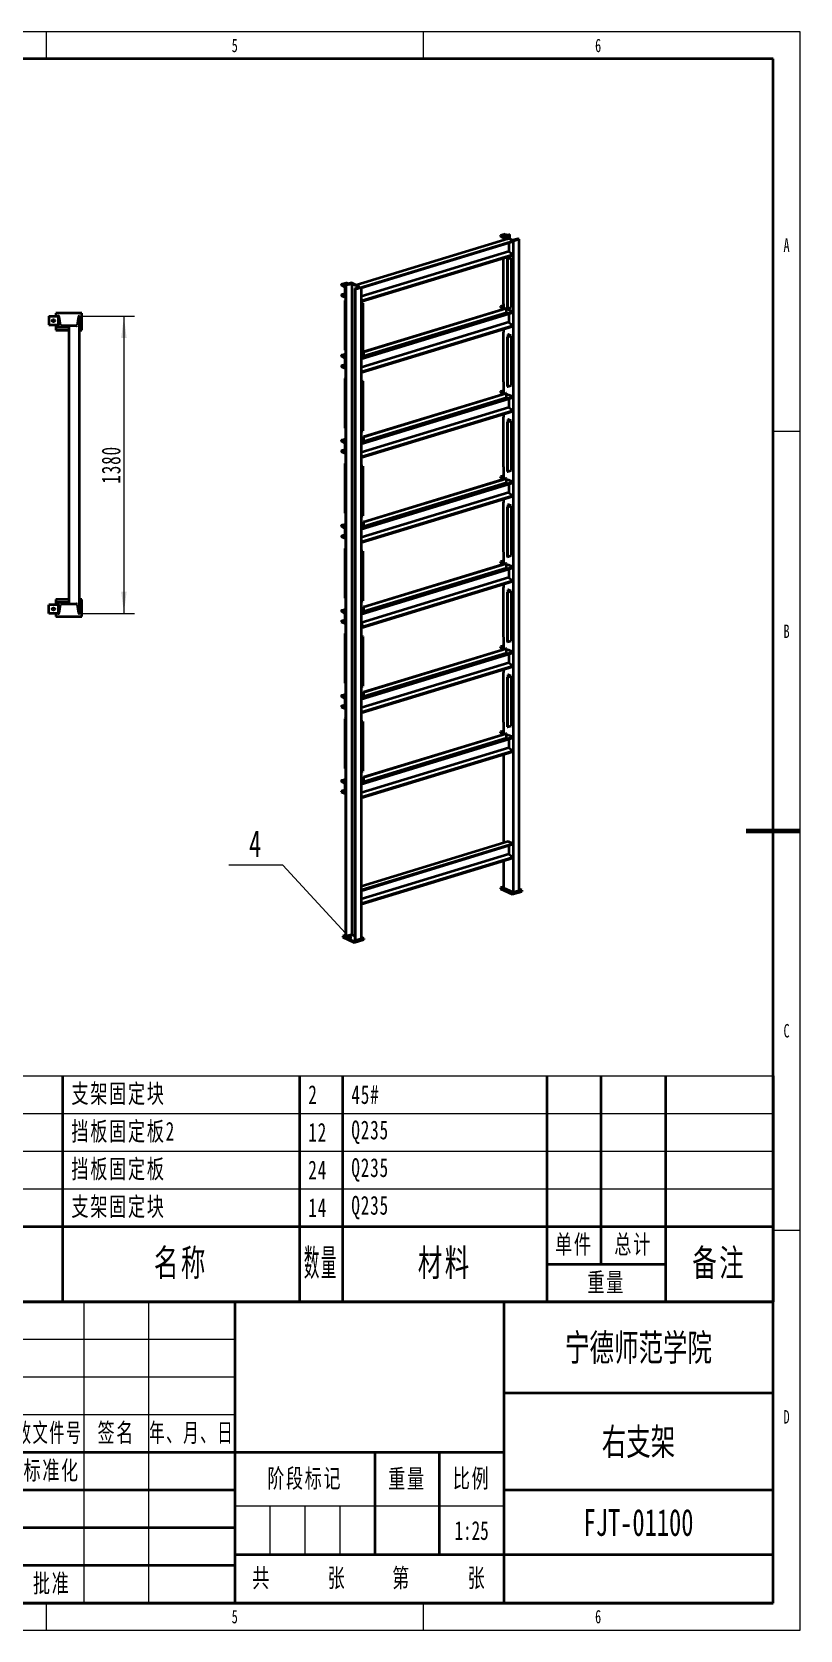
# Model space of a CAD drawing. Header units: millimetres. Extents: x -5250 to 5250, y -3712 to 3712.
# Drawn here: x 1683 to 5250, y -3712 to 3712 of the extents above; entities that cross this region are included whole.
import ezdxf
from ezdxf.enums import TextEntityAlignment as Align

# ---------------------------------------------------------------- set-up
doc = ezdxf.new("R2010")
doc.units = ezdxf.units.MM
doc.layers.get('0').update_dxf_attribs({"lineweight": 35})
for name, color, linetype, lineweight in [('尺寸线层', 3, 'Continuous', 18), ('粗实线层', 7, 'Continuous', 35), ('细实线层', 7, 'Continuous', 18)]:
    doc.layers.add(name, color=color, linetype=linetype, lineweight=lineweight)
doc.styles.add('标准', font='', dxfattribs={"width": 0.667})
doc.styles.get('标准').set_extended_font_data('宋体')
doc.dimstyles.new('标准', dxfattribs={"dimscale": 625, "dimtxt": 3.5, "dimasz": 4, "dimexe": 2, "dimexo": 0, "dimtad": 1, "dimdsep": 46, "dimtxsty": '标准', "dimblk": '_CAXARROW', "dimcen": 0, "dimdle": 8, "dimazin": 2, "dimtfac": 0.707107, "dimtdec": 3, "dimtmove": 2, "dimatfit": 3, "dimfxl": 0, "dimfrac": 2, "dimtolj": 1, "dimarcsym": 0})

# ---------------------------------------------------------------- blocks, each defined once
blk = doc.blocks.new('$CAXA_FRAME_13B17AC1$')
at = {"layer": '粗实线层'}
for p, q in [((205, 143.5), (-185, 143.5)), ((205, -143.5), (205, 143.5)), ((-185, -143.5), (205, -143.5))]:
    blk.add_line(p, q, dxfattribs=at)
at = {"layer": '粗实线层', "lineweight": 60}
blk.add_line((210, 0), (200, 0), dxfattribs=at)
at = {"layer": '细实线层'}
for p, q in [((210, 148.5), (-210, 148.5)), ((70, 148.5), (70, 143.5)), ((140, 148.5), (140, 143.5)), ((210, -148.5), (210, 148.5)), ((210, 74.25), (205, 74.25)), ((210, -74.25), (205, -74.25)), ((70, -143.5), (70, -148.5)), ((140, -143.5), (140, -148.5)), ((-210, -148.5), (210, -148.5))]:
    blk.add_line(p, q, dxfattribs=at)
at = {"layer": '尺寸线层', "style": '标准', "width": 0.667}
for tag, p in [('T1', (-162.5, 146)), ('T2', (-105, 146)), ('T3', (-35, 146)), ('T4', (35, 146)), ('T5', (105, 146)), ('T6', (172.5, 146)), ('L1', (-187.5, 108.875)), ('R1', (207.5, 108.875)), ('L2', (-187.5, 37.125)), ('R2', (207.5, 37.125)), ('L3', (-187.5, -37.125)), ('R3', (207.5, -37.125)), ('L4', (-187.5, -108.875)), ('R4', (207.5, -108.875)), ('B1', (-162.5, -146)), ('B2', (-105, -146)), ('B3', (-35, -146)), ('B4', (35, -146)), ('B5', (105, -146)), ('B6', (172.5, -146))]:
    blk.add_attdef(tag, text='', height=2.595, dxfattribs=at).set_placement(p, align=Align.MIDDLE_CENTER)
blk = doc.blocks.new('$CAXA_TITLE_151E506F$')
at = {"layer": '粗实线层'}
for p, q in [((0, 56), (-180, 56)), ((-180, 56), (-180, 0)), ((-100, 56), (-100, 0)), ((-50, 56), (-50, 0)), ((0, 0), (0, 56)), ((0, 39), (-50, 39)), ((-50, 28), (-180, 28)), ((-140, 28), (-140, 0)), ((-74, 28), (-74, 9)), ((-62, 28), (-62, 9)), ((-100, 21), (-180, 21)), ((0, 21), (-50, 21)), ((-100, 14), (-180, 14)), ((0, 9), (-100, 9)), ((-100, 7), (-180, 7)), ((0, 0), (-180, 0))]:
    blk.add_line(p, q, dxfattribs=at)
at = {"layer": '细实线层'}
for p, q in [((-170, 56), (-170, 28)), ((-160, 56), (-160, 28)), ((-144, 56), (-144, 28)), ((-128, 56), (-128, 0)), ((-116, 56), (-116, 0)), ((-100, 49), (-180, 49)), ((-100, 42), (-180, 42)), ((-100, 35), (-180, 35)), ((-168, 28), (-168, 0)), ((-156, 28), (-156, 0)), ((-50, 18), (-100, 18)), ((-93.5, 18), (-93.5, 9)), ((-87, 18), (-87, 9)), ((-80.5, 18), (-80.5, 9))]:
    blk.add_line(p, q, dxfattribs=at)
at = {"layer": '尺寸线层', "attachment_point": 5, "line_spacing_factor": 0.963108, "style": '标准'}
for s, insert, char_height, width in [('\\T1.1;标记', (-175, 31.5), 3.481, 18), ('\\T1.1;处数', (-165, 31.5), 3.481, 18), ('\\T1.1;分区', (-152, 31.5), 3.481, 30), ('\\T1.1;{\\W0.592404;更改文件号}', (-136, 31.5), 3.4806, 30), ('\\T1.1;签名', (-122, 31.5), 3.481, 22), ('\\T1.1;{\\W0.605422;年、月、日}', (-108, 31.5), 3.4806, 30), ('\\T1.1;设计', (-174, 24.5), 3.481, 22), ('\\T1.1;标准化', (-134, 24.5), 3.481, 22), ('\\T1.1;阶段标记', (-87, 23), 3.481, 50), ('\\T1.1;重量', (-68, 23), 3.481, 22), ('\\T1.1;比例', (-56, 23), 3.481, 22), ('\\T1.1;审核', (-174, 10.5), 3.481, 22), ('\\T1.1;共', (-95, 4.5), 3.481, 8), ('\\T1.1;张', (-81, 4.5), 3.481, 8), ('\\T1.1;第', (-69, 4.5), 3.481, 8), ('\\T1.1;张', (-55, 4.5), 3.481, 8), ('\\T1.1;工艺', (-174, 3.5), 3.481, 22), ('\\T1.1;批准', (-134, 3.5), 3.481, 22)]:
    blk.add_mtext(s, dxfattribs=dict(at, insert=insert, char_height=char_height, width=width))
at = {"layer": '尺寸线层', "style": '标准'}
for tag, height, width, p in [('标记C', 3.63, 0.664996, (-175, 52.5)), ('处数C', 3.63, 0.664996, (-165, 52.5)), ('分区C', 3.63, 0.667, (-152, 52.5)), ('更改文件号C', 3.63, 0.498314, (-136, 52.5)), ('更改签名C', 3.63, 0.447537, (-122, 52.5)), ('更改日期C', 3.63, 0.610278, (-108, 52.5)), ('单位名称', 5.19, 0.667, (-25, 47.5)), ('标记B', 3.63, 0.664996, (-175, 45.5)), ('处数B', 3.63, 0.664996, (-165, 45.5)), ('分区B', 3.63, 0.667, (-152, 45.5)), ('更改文件号B', 3.63, 0.498314, (-136, 45.5)), ('更改签名B', 3.63, 0.447537, (-122, 45.5)), ('更改日期B', 3.63, 0.610278, (-108, 45.5)), ('材料名称', 5.19, 0.667, (-75, 42)), ('标记A', 3.63, 0.664996, (-175, 38.5)), ('处数A', 3.63, 0.664996, (-165, 38.5)), ('分区A', 3.63, 0.667, (-152, 38.5)), ('更改文件号A', 3.63, 0.498314, (-136, 38.5)), ('更改签名A', 3.63, 0.447537, (-122, 38.5)), ('更改日期A', 3.63, 0.610278, (-108, 38.5)), ('图纸名称', 5.19, 0.667, (-25, 30)), ('设计', 3.63, 0.667, (-162, 24.5)), ('设计日期', 3.63, 0.667, (-148, 24.5)), ('标准化', 3.63, 0.667, (-122, 24.5)), ('标准化日期', 3.63, 0.554163, (-108, 24.5)), ('图纸编号', 5.19, 0.667, (-25, 15)), ('阶段标记S', 3.63, 0.223769, (-96.75, 13.5)), ('阶段标记A', 3.63, 0.223769, (-90.25, 13.5)), ('阶段标记B', 3.63, 0.223769, (-83.75, 13.5)), ('阶段标记C', 3.63, 0.223769, (-77.25, 13.5)), ('重量', 3.63, 0.667, (-68, 13.5)), ('图纸比例', 3.63, 0.510551, (-56, 13.5)), ('审核', 3.63, 0.667, (-162, 10.5)), ('审核日期', 3.63, 0.667, (-148, 10.5)), ('页数', 3.63, 0.667, (-88, 4.5)), ('页码', 3.63, 0.667, (-62, 4.5)), ('投影符号', 3.63, 0.667, (-25, 4.5)), ('工艺', 3.63, 0.667, (-162, 3.5)), ('工艺日期', 3.63, 0.667, (-148, 3.5)), ('批准', 3.63, 0.667, (-122, 3.5)), ('批准日期', 3.63, 0.667, (-108, 3.5))]:
    blk.add_attdef(tag, text='', height=height, dxfattribs=dict(at, width=width)).set_placement(p, align=Align.MIDDLE_CENTER)
blk = doc.blocks.new('$CAXA_BOMTABLE_86AFA1F5$')
at = {"layer": '细实线层', "color": 0, "linetype": 'Continuous', "lineweight": 18}
for p, q in [((-4500, 1050), (0, 1050)), ((-4500, 875), (0, 875)), ((-4500, 875), (0, 875)), ((-4500, 700), (0, 700)), ((-4500, 700), (0, 700)), ((-4500, 525), (0, 525)), ((-4500, 525), (0, 525)), ((-4500, 350), (0, 350))]:
    blk.add_line(p, q, dxfattribs=at)
at = {"layer": '细实线层', "color": 0, "linetype": 'Continuous', "lineweight": 35}
for p, q in [((-4500, 1050), (-4500, 875)), ((-4300, 1050), (-4300, 875)), ((-3300, 1050), (-3300, 875)), ((-2200, 1050), (-2200, 875)), ((-2000, 1050), (-2000, 875)), ((-1050, 1050), (-1050, 875)), ((-800, 1050), (-800, 875)), ((-500, 1050), (-500, 875)), ((0, 1050), (0, 875)), ((0, 1050), (0, 875)), ((-4500, 875), (-4500, 700)), ((-4300, 875), (-4300, 700)), ((-3300, 875), (-3300, 700)), ((-2200, 875), (-2200, 700)), ((-2000, 875), (-2000, 700)), ((-1050, 875), (-1050, 700)), ((-800, 875), (-800, 700)), ((-500, 875), (-500, 700)), ((0, 875), (0, 700)), ((0, 875), (0, 700)), ((-4500, 700), (-4500, 525)), ((-4300, 700), (-4300, 525)), ((-3300, 700), (-3300, 525)), ((-2200, 700), (-2200, 525)), ((-2000, 700), (-2000, 525)), ((-1050, 700), (-1050, 525)), ((-800, 700), (-800, 525)), ((-500, 700), (-500, 525)), ((0, 700), (0, 525)), ((0, 700), (0, 525)), ((-4500, 525), (-4500, 350)), ((-4300, 525), (-4300, 350)), ((-3300, 525), (-3300, 350)), ((-2200, 525), (-2200, 350)), ((-2000, 525), (-2000, 350)), ((-1050, 525), (-1050, 350)), ((-800, 525), (-800, 350)), ((-500, 525), (-500, 350)), ((0, 525), (0, 350)), ((0, 525), (0, 350)), ((-4500, 350), (0, 350)), ((-4500, 350), (-4500, 0)), ((-4300, 350), (-4300, 0)), ((-3300, 350), (-3300, 0)), ((-2200, 350), (-2200, 0)), ((-2000, 350), (-2000, 0)), ((-1050, 350), (-1050, 0)), ((-800, 350), (-800, 175)), ((-500, 350), (-500, 175)), ((0, 350), (0, 0)), ((-1050, 175), (-500, 175)), ((-500, 175), (-500, 0)), ((-4500, 0), (0, 0))]:
    blk.add_line(p, q, dxfattribs=at)
at = {"layer": '细实线层', "color": 0, "line_spacing_factor": 1.15057, "style": '标准'}
for s, insert, char_height, width, attachment_point in [('\\T1.1;4', (-4458.5, 962.5), 87.5, 299.5, 4), ('\\T1.1;FTJ-01104', (-4258.5, 962.5), 87.5, 1899.5, 4), ('\\T1.1;支架固定块', (-3258.5, 962.5), 87.5, 2099.5, 4), ('\\T1.1;2', (-2158.5, 962.5), 87.5, 299.5, 4), ('\\T1.1;45#', (-1958.5, 962.5), 87.5, 1799.5, 4), ('\\T1.1;3', (-4458.5, 787.5), 87.5, 299.5, 4), ('\\T1.1;FTJ-01103', (-4258.5, 787.5), 87.5, 1899.5, 4), ('\\T1.1;挡板固定板2', (-3258.5, 787.5), 87.5, 2099.5, 4), ('\\T1.1;12', (-2158.5, 787.5), 87.5, 299.5, 4), ('\\T1.1;Q235', (-1958.5, 787.5), 87.5, 1799.5, 4), ('\\T1.1;挡板固定板', (-3258.5, 612.5), 87.5, 2099.5, 4), ('\\T1.1;Q235', (-1958.5, 612.5), 87.5, 1799.5, 4), ('\\T1.1;2', (-4458.5, 612.5), 87.5, 299.5, 4), ('\\T1.1;FJT-01102', (-4258.5, 612.5), 87.5, 1899.5, 4), ('\\T1.1;24', (-2158.5, 612.5), 87.5, 299.5, 4), ('\\T1.1;1', (-4458.5, 437.5), 87.5, 299.5, 4), ('\\T1.1;FJT-01101', (-4258.5, 437.5), 87.5, 1899.5, 4), ('\\T1.1;支架固定块', (-3258.5, 437.5), 87.5, 2099.5, 4), ('\\T1.1;14', (-2158.5, 437.5), 87.5, 299.5, 4), ('\\T1.1;Q235', (-1958.5, 437.5), 87.5, 1799.5, 4), ('\\T1.1;单件', (-925, 262.5), 87.5, 418.5, 5), ('\\T1.1;总计', (-650, 262.5), 87.5, 508.5, 5), ('\\T1.1;{\\W0.425474;序号}', (-4400, 175), 125, 297, 5), ('\\T1.1;代号', (-3800, 175), 125, 1737, 5), ('\\T1.1;名称', (-2750, 175), 125, 1917, 5), ('\\T1.1;{\\W0.422936;数量}', (-2100, 175), 125, 297, 5), ('\\T1.1;材料', (-1525, 175), 125, 1647, 5), ('\\T1.1;备注', (-250, 175), 125, 837, 5), ('\\T1.1;重量', (-775, 87.5), 87.5, 958.5, 5)]:
    blk.add_mtext(s, dxfattribs=dict(at, insert=insert, char_height=char_height, width=width, attachment_point=attachment_point))
blk = doc.blocks.new('*X8')
at = {"layer": '尺寸线层', "linetype": 'Continuous', "lineweight": 18}
for points in [[(2110.3, 2391.3), (2122.8, 2291.3), (2097.8, 2291.3)], [(2110.3, 1011.3), (2122.8, 1111.3), (2097.8, 1111.3)]]:
    blk.add_hatch(color=0, dxfattribs=at).paths.add_polyline_path(points, flags=0)
at = {"layer": '尺寸线层', "color": 0, "linetype": 'Continuous', "lineweight": 18}
for p, q in [((1904.6, 2391.3), (2160.3, 2391.3)), ((2110.3, 2391.3), (2110.3, 1011.3)), ((1904.6, 1011.3), (2160.3, 1011.3))]:
    blk.add_line(p, q, dxfattribs=at)
at = {"layer": '尺寸线层', "color": 0, "lineweight": 18, "insert": (2051.2, 1701.3), "char_height": 87.5, "width": 331.525, "attachment_point": 5, "rotation": 90, "line_spacing_factor": 1.15057, "style": '标准'}
blk.add_mtext('\\T1.1;1380', dxfattribs=at)
blk = doc.blocks.new('_CAXARROW')
blk.add_hatch(color=0).paths.add_polyline_path([(0, 0), (-1, 0.125), (-1, -0.125)], flags=0)
blk = doc.blocks.new('*X27')
at = {"layer": '细实线层', "lineweight": 18}
h = blk.add_hatch(color=0, dxfattribs=at)
edge = h.paths.add_edge_path(flags=0)
edge.add_arc((0, 0), 12.5, 0, 360)
at = {"layer": '细实线层', "color": 0}
for p, q in [((-310, 335.7), (-560, 335.7)), ((0, 0), (-310, 335.7))]:
    blk.add_line(p, q, dxfattribs=at)
at = {"layer": '细实线层', "color": 0, "lineweight": 18, "insert": (-435, 373.2), "char_height": 125, "width": 425, "attachment_point": 8, "line_spacing_factor": 1.15057, "style": '标准'}
blk.add_mtext('\\T1.1;4', dxfattribs=at)

msp = doc.modelspace()

# ---------------------------------------------------------------- linework, layer by layer
at = {"layer": '粗实线层', "linetype": 'Continuous', "lineweight": 35}
for p, q in [((3184.092, 2517.445), (3945.006, 2749.928)), ((3895, 2751.855), (3189.224, 2536.218)), ((3880.836, 2772.94), (3858.78, 2766.202)), ((3858.78, 2766.202), (3872.562, 2759.844)), ((3858.78, 2764.596), (3858.78, 2766.202)), ((3872.562, 2753.354), (3859.917, 2762.12)), ((3900.132, 2770.628), (3872.562, 2762.205)), ((3872.562, 2762.205), (3872.562, 2744.999)), ((3872.562, 2762.205), (3895, 2751.855)), ((3880.836, 2772.94), (3891.539, 2768.003)), ((3913.822, 2745.413), (3882.021, 2760.083)), ((3882.09, 2761.123), (3901.155, 2769.084)), ((3901.224, 2770.125), (3900.132, 2770.628)), ((3901.702, 2750.992), (3901.702, 2769.619)), ((3941.186, 2750.618), (3916.55, 2745.227)), ((3945.006, 2749.928), (3943.914, 2750.432)), ((3945.006, 2749.928), (3945.006, -275.8)), ((3211.271, 2463.152), (3917.046, 2678.789)), ((3211.661, 2459.977), (3917.437, 2675.614)), ((3211.666, 2523.069), (3916.714, 2738.483)), ((3897.768, 2692.893), (3211.666, 2483.267)), ((3897.378, 2732.575), (3897.378, 2694.465)), ((3898.516, 2691.987), (3916.299, 2679.695)), ((3917.437, 2739.902), (3917.437, 2677.217)), ((3917.437, 2675.614), (3917.437, 2412.048)), ((3871.216, 2661.49), (3871.216, 2449.842)), ((3903.807, 2662.891), (3890.574, 2658.848)), ((3890.574, 2658.848), (3890.574, 2428.228)), ((3890.574, 2658.848), (3891.92, 2658.227)), ((3891.92, 2658.227), (3908.462, 2663.281)), ((3891.92, 2658.227), (3891.92, 2427.607)), ((3893.345, 2668.25), (3893.345, 2659.692)), ((3894.301, 2668.545), (3904.115, 2664.017)), ((3908.462, 2663.281), (3895.955, 2669.05)), ((3908.462, 2663.281), (3908.462, 2432.661)), ((3119.922, 2540.457), (3141.977, 2547.196)), ((3139.218, 2531.556), (3119.922, 2540.457)), ((3119.922, 2540.457), (3119.922, 2538.851)), ((3121.058, 2536.375), (3135.838, 2526.13)), ((3166.787, 2546.568), (3139.218, 2538.145)), ((3139.218, 2538.145), (3139.218, 2531.556)), ((3139.218, 2538.145), (3140.309, 2537.641)), ((3141.461, 2537.369), (3141.461, -488.36)), ((3152.68, 2542.258), (3141.977, 2547.196)), ((3143.038, 2537.455), (3167.673, 2542.846)), ((3189.224, 2536.218), (3166.787, 2546.568)), ((3169.249, 2542.933), (3169.249, -482.796)), ((3170.401, 2542.66), (3202.202, 2527.991)), ((3202.134, 2526.95), (3183.068, 2518.989)), ((3119.922, 2489.349), (3119.922, 2487.744)), ((3119.922, 2487.744), (3139.218, 2478.843)), ((3136.974, 2495.757), (3120.645, 2490.768)), ((3135.838, 2487.387), (3121.058, 2490.778)), ((3138.437, 2465.866), (3136.783, 2465.36)), ((3136.783, 2465.36), (3139.218, 2464.237)), ((3136.783, 2465.36), (3136.783, 2234.741)), ((3136.974, 2523.654), (3136.974, 2488.815)), ((3139.218, 2465.506), (3138.437, 2465.866)), ((3139.218, 2478.843), (3139.218, 2202.099)), ((3182.521, 2518.454), (3182.521, -507.275)), ((3183, 2517.949), (3184.092, 2517.445)), ((3184.092, 2517.445), (3184.092, -508.284)), ((3211.661, 2524.265), (3211.661, 2461.58)), ((3211.661, 2459.977), (3211.661, 2196.412)), ((3217.882, 2453.319), (3211.661, 2451.418)), ((3211.661, 2450.386), (3219.228, 2452.698)), ((3219.228, 2452.698), (3217.882, 2453.319)), ((3219.228, 2452.698), (3219.228, 2222.078)), ((1761.563, 2391.297), (1804.563, 2391.297)), ((1761.563, 2391.297), (1761.563, 2351.297)), ((1794.563, 2406.297), (1794.563, 2391.297)), ((1914.563, 2406.297), (1794.563, 2406.297)), ((1806.996, 2391.297), (1804.563, 2391.297)), ((1804.563, 2391.297), (1804.563, 2341.297)), ((1816.166, 2349.133), (1809.96, 2388.761)), ((1899.166, 2388.761), (1892.96, 2349.133)), ((1904.563, 2391.297), (1902.13, 2391.297)), ((1904.563, 1011.297), (1904.563, 2391.297)), ((1914.563, 2326.297), (1914.563, 2406.297)), ((3917.437, 2412.048), (3211.661, 2196.412)), ((3211.666, 2193.612), (3916.714, 2409.026)), ((3223.395, 2227.679), (3885.06, 2429.838)), ((3224.742, 2227.058), (3886.406, 2429.217)), ((3224.742, 2207.29), (3886.406, 2409.45)), ((3872.562, 2440.956), (3858.78, 2436.745)), ((3858.78, 2436.745), (3872.562, 2430.388)), ((3858.78, 2435.14), (3858.78, 2436.745)), ((3870.437, 2425.371), (3859.917, 2432.663)), ((3871.216, 2449.842), (3872.562, 2449.221)), ((3872.562, 2449.221), (3872.562, 2426.019)), ((3886.406, 2429.217), (3885.06, 2429.838)), ((3886.406, 2409.45), (3886.406, 2429.217)), ((3895, 2422.398), (3886.406, 2419.773)), ((3890.574, 2428.228), (3891.92, 2427.607)), ((3891.92, 2427.607), (3908.462, 2432.661)), ((3917.437, 2412.048), (3895, 2422.398)), ((3897.378, 2403.119), (3897.378, 2365.008)), ((3917.437, 2410.445), (3917.437, 2347.76)), ((1761.563, 2351.297), (1804.563, 2351.297)), ((1777.867, 2368.297), (1788.259, 2368.297)), ((1794.563, 2351.297), (1794.563, 2326.297)), ((1794.563, 2326.297), (1854.563, 2326.297)), ((1801.563, 2351.297), (1801.563, 2341.297)), ((1801.563, 2341.297), (1804.563, 2341.297)), ((1804.563, 2341.297), (1854.563, 2341.297)), ((1889.996, 2346.597), (1819.13, 2346.597)), ((1854.563, 2341.297), (1854.563, 1061.297)), ((1904.562, 2326.297), (1914.563, 2326.297)), ((3211.271, 2133.696), (3917.046, 2349.332)), ((3211.661, 2130.52), (3917.437, 2346.157)), ((3897.768, 2363.436), (3211.666, 2153.81)), ((3872.562, 2318.471), (3871.216, 2318.06)), ((3871.216, 2318.06), (3872.562, 2317.439)), ((3871.216, 2318.06), (3871.216, 2087.44)), ((3872.562, 2332.448), (3872.562, 2317.439)), ((3895, 2307.089), (3893.345, 2306.583)), ((3893.345, 2306.583), (3893.345, 2297.29)), ((3893.345, 2306.583), (3904.115, 2301.615)), ((3908.462, 2300.879), (3895, 2307.089)), ((3898.516, 2362.53), (3916.299, 2350.238)), ((3917.437, 2346.157), (3917.437, 2016.701)), ((3136.783, 2234.741), (3139.218, 2233.618)), ((3223.395, 2227.679), (3223.395, 2211.865)), ((3224.742, 2227.058), (3223.395, 2227.679)), ((3903.807, 2300.489), (3890.574, 2296.446)), ((3890.574, 2296.446), (3890.574, 2065.826)), ((3890.574, 2296.446), (3891.92, 2295.825)), ((3891.92, 2295.825), (3908.462, 2300.879)), ((3891.92, 2295.825), (3891.92, 2065.205)), ((3908.462, 2300.879), (3908.462, 2070.259)), ((3119.922, 2211), (3139.217, 2216.896)), ((3139.218, 2202.099), (3119.922, 2211)), ((3119.922, 2211), (3119.922, 2209.395)), ((3119.922, 2159.893), (3119.922, 2158.287)), ((3119.922, 2158.287), (3139.218, 2149.386)), ((3136.974, 2166.3), (3120.645, 2161.311)), ((3121.058, 2206.918), (3135.838, 2196.674)), ((3135.838, 2157.93), (3121.058, 2161.321)), ((3136.974, 2194.197), (3136.974, 2159.358)), ((3211.661, 2219.767), (3219.228, 2222.078)), ((3222.049, 2210.509), (3211.661, 2215.301)), ((3211.661, 2213.324), (3224.742, 2207.29)), ((3211.661, 2194.808), (3211.661, 2132.124)), ((3211.662, 2215.594), (3223.396, 2219.179)), ((3224.742, 2207.29), (3224.742, 2227.058)), ((3138.437, 2103.463), (3136.783, 2102.958)), ((3136.783, 2102.958), (3139.218, 2101.835)), ((3136.783, 2102.958), (3136.783, 1872.338)), ((3139.218, 2103.103), (3138.437, 2103.463)), ((3139.218, 2149.386), (3139.218, 1806.752)), ((3211.661, 2130.52), (3211.661, 1801.064)), ((3217.882, 2090.917), (3211.661, 2089.016)), ((3211.661, 2087.984), (3219.228, 2090.296)), ((3219.228, 2090.296), (3217.882, 2090.917)), ((3219.228, 2090.296), (3219.228, 1859.676)), ((3871.216, 2087.44), (3872.562, 2086.819)), ((3872.562, 2086.819), (3872.562, 2030.67)), ((3917.437, 2016.701), (3211.661, 1801.064)), ((3211.666, 1798.264), (3916.714, 2013.679)), ((3223.395, 1832.331), (3885.06, 2034.49)), ((3224.742, 1831.71), (3886.406, 2033.869)), ((3224.742, 1811.942), (3886.406, 2014.102)), ((3872.562, 2045.608), (3858.78, 2041.397)), ((3858.78, 2041.397), (3872.562, 2035.04)), ((3858.78, 2039.792), (3858.78, 2041.397)), ((3870.437, 2030.023), (3859.917, 2037.315)), ((3886.406, 2033.869), (3885.06, 2034.49)), ((3886.406, 2014.102), (3886.406, 2033.869)), ((3895, 2027.051), (3886.406, 2024.425)), ((3890.574, 2065.826), (3891.92, 2065.205)), ((3891.92, 2065.205), (3908.462, 2070.259)), ((3917.437, 2016.701), (3895, 2027.051)), ((3897.378, 2007.771), (3897.378, 1969.66)), ((3917.437, 2015.097), (3917.437, 1952.413)), ((3211.271, 1738.348), (3917.046, 1953.985)), ((3211.661, 1735.173), (3917.437, 1950.809)), ((3897.768, 1968.088), (3211.666, 1758.463)), ((3872.562, 1937.099), (3872.562, 1922.091)), ((3898.516, 1967.183), (3916.299, 1954.89)), ((3917.437, 1950.809), (3917.437, 1621.353)), ((3136.783, 1872.338), (3139.218, 1871.215)), ((3211.661, 1857.364), (3219.228, 1859.676)), ((3872.562, 1923.123), (3871.216, 1922.712)), ((3871.216, 1922.712), (3872.562, 1922.091)), ((3871.216, 1922.712), (3871.216, 1692.092)), ((3903.807, 1905.141), (3890.574, 1901.098)), ((3890.574, 1901.098), (3891.92, 1900.477)), ((3890.574, 1901.098), (3890.574, 1670.478)), ((3891.92, 1900.477), (3908.462, 1905.531)), ((3891.92, 1900.477), (3891.92, 1669.857)), ((3895, 1911.741), (3893.345, 1911.235)), ((3893.345, 1911.235), (3893.345, 1901.942)), ((3893.345, 1911.235), (3904.115, 1906.267)), ((3908.462, 1905.531), (3895, 1911.741)), ((3908.462, 1905.531), (3908.462, 1674.911)), ((3119.922, 1815.653), (3139.217, 1821.548)), ((3139.218, 1806.752), (3119.922, 1815.653)), ((3119.922, 1815.653), (3119.922, 1814.047)), ((3121.058, 1811.57), (3135.838, 1801.326)), ((3136.974, 1798.849), (3136.974, 1764.011)), ((3222.049, 1815.161), (3211.661, 1819.953)), ((3211.661, 1817.976), (3224.742, 1811.942)), ((3211.661, 1799.461), (3211.661, 1736.776)), ((3211.662, 1820.246), (3223.396, 1823.831)), ((3224.742, 1831.71), (3223.395, 1832.331)), ((3223.395, 1832.331), (3223.395, 1816.517)), ((3224.742, 1811.942), (3224.742, 1831.71)), ((3119.922, 1764.545), (3119.922, 1762.94)), ((3119.922, 1762.94), (3139.218, 1754.038)), ((3136.974, 1770.953), (3120.645, 1765.964)), ((3135.838, 1762.582), (3121.058, 1765.973)), ((3138.437, 1708.116), (3136.783, 1707.61)), ((3139.218, 1707.756), (3138.437, 1708.116)), ((3139.218, 1754.038), (3139.218, 1411.404)), ((3211.661, 1735.173), (3211.661, 1405.716)), ((3136.783, 1707.61), (3139.218, 1706.487)), ((3136.783, 1707.61), (3136.783, 1476.991)), ((3217.882, 1695.569), (3211.661, 1693.668)), ((3211.661, 1692.636), (3219.228, 1694.948)), ((3219.228, 1694.948), (3217.882, 1695.569)), ((3219.228, 1694.948), (3219.228, 1464.328)), ((3223.395, 1436.983), (3885.06, 1639.143)), ((3224.742, 1436.362), (3886.406, 1638.522)), ((3872.562, 1650.26), (3858.78, 1646.049)), ((3858.78, 1646.049), (3872.562, 1639.692)), ((3858.78, 1644.444), (3858.78, 1646.049)), ((3870.437, 1634.675), (3859.917, 1641.967)), ((3871.216, 1692.092), (3872.562, 1691.471)), ((3872.562, 1691.471), (3872.562, 1635.322)), ((3886.406, 1638.522), (3885.06, 1639.143)), ((3886.406, 1618.754), (3886.406, 1638.522)), ((3890.574, 1670.478), (3891.92, 1669.857)), ((3891.92, 1669.857), (3908.462, 1674.911)), ((3917.437, 1621.353), (3211.661, 1405.716)), ((3211.666, 1402.916), (3916.714, 1618.331)), ((3897.768, 1572.741), (3211.666, 1363.115)), ((3224.742, 1416.595), (3886.406, 1618.754)), ((3895, 1631.703), (3886.406, 1629.077)), ((3917.437, 1621.353), (3895, 1631.703)), ((3897.378, 1612.423), (3897.378, 1574.313)), ((3898.516, 1571.835), (3916.299, 1559.543)), ((3917.437, 1619.749), (3917.437, 1557.065)), ((3211.271, 1343), (3917.046, 1558.637)), ((3211.661, 1339.825), (3917.437, 1555.461)), ((3872.562, 1527.775), (3871.216, 1527.364)), ((3871.216, 1527.364), (3872.562, 1526.743)), ((3871.216, 1527.364), (3871.216, 1296.745)), ((3872.562, 1541.751), (3872.562, 1526.743)), ((3903.807, 1509.793), (3890.574, 1505.75)), ((3890.574, 1505.75), (3891.92, 1505.129)), ((3890.574, 1505.75), (3890.574, 1275.13)), ((3891.92, 1505.129), (3908.462, 1510.183)), ((3891.92, 1505.129), (3891.92, 1274.509)), ((3895, 1516.393), (3893.345, 1515.888)), ((3893.345, 1515.888), (3893.345, 1506.594)), ((3893.345, 1515.888), (3904.115, 1510.92)), ((3908.462, 1510.183), (3895, 1516.393)), ((3908.462, 1510.183), (3908.462, 1279.563)), ((3917.437, 1555.461), (3917.437, 1226.005)), ((3119.922, 1420.305), (3139.217, 1426.2)), ((3139.218, 1411.404), (3119.922, 1420.305)), ((3119.922, 1420.305), (3119.922, 1418.699)), ((3121.058, 1416.223), (3135.838, 1405.978)), ((3136.783, 1476.991), (3139.218, 1475.868)), ((3211.661, 1462.017), (3219.228, 1464.328)), ((3222.049, 1419.813), (3211.661, 1424.605)), ((3211.661, 1422.629), (3224.742, 1416.595)), ((3211.662, 1424.898), (3223.396, 1428.483)), ((3224.742, 1436.362), (3223.395, 1436.983)), ((3223.395, 1436.983), (3223.395, 1421.169)), ((3224.742, 1416.595), (3224.742, 1436.362)), ((3119.922, 1369.197), (3119.922, 1367.592)), ((3119.922, 1367.592), (3139.218, 1358.691)), ((3136.974, 1375.605), (3120.645, 1370.616)), ((3135.838, 1367.234), (3121.058, 1370.626)), ((3136.974, 1403.502), (3136.974, 1368.663)), ((3139.218, 1358.691), (3139.218, 1016.056)), ((3211.661, 1404.113), (3211.661, 1341.428)), ((3211.661, 1339.825), (3211.661, 1010.368)), ((3138.437, 1312.768), (3136.783, 1312.262)), ((3136.783, 1312.262), (3136.783, 1081.643)), ((3136.783, 1312.262), (3139.218, 1311.139)), ((3139.218, 1312.408), (3138.437, 1312.768)), ((3217.882, 1300.221), (3211.661, 1298.321)), ((3211.661, 1297.288), (3219.228, 1299.6)), ((3219.228, 1299.6), (3217.882, 1300.221)), ((3219.228, 1299.6), (3219.228, 1068.981)), ((3871.216, 1296.745), (3872.562, 1296.124)), ((3872.562, 1296.124), (3872.562, 1239.974)), ((3890.574, 1275.13), (3891.92, 1274.509)), ((3891.92, 1274.509), (3908.462, 1279.563)), ((3917.437, 1226.005), (3211.661, 1010.368)), ((3211.666, 1007.569), (3916.714, 1222.983)), ((3223.395, 1041.635), (3885.06, 1243.795)), ((3224.742, 1041.014), (3886.406, 1243.174)), ((3224.742, 1021.247), (3886.406, 1223.406)), ((3872.562, 1254.912), (3858.78, 1250.702)), ((3858.78, 1250.702), (3872.562, 1244.344)), ((3858.78, 1249.096), (3858.78, 1250.702)), ((3870.437, 1239.327), (3859.917, 1246.62)), ((3886.406, 1243.174), (3885.06, 1243.795)), ((3886.406, 1223.406), (3886.406, 1243.174)), ((3895, 1236.355), (3886.406, 1233.729)), ((3917.437, 1226.005), (3895, 1236.355)), ((3897.378, 1217.075), (3897.378, 1178.965)), ((3917.437, 1224.402), (3917.437, 1161.717)), ((3211.271, 947.652), (3917.046, 1163.289)), ((3211.661, 944.477), (3917.437, 1160.114)), ((3897.768, 1177.393), (3211.666, 967.767)), ((3872.562, 1132.428), (3871.216, 1132.016)), ((3871.216, 1132.016), (3872.562, 1131.395)), ((3871.216, 1132.016), (3871.216, 901.397)), ((3872.562, 1146.404), (3872.562, 1131.395)), ((3903.807, 1114.445), (3890.574, 1110.402)), ((3891.92, 1109.781), (3908.462, 1114.835)), ((3895, 1121.045), (3893.345, 1120.54)), ((3893.345, 1120.54), (3893.345, 1111.247)), ((3893.345, 1120.54), (3904.115, 1115.572)), ((3908.462, 1114.835), (3895, 1121.045)), ((3898.516, 1176.487), (3916.299, 1164.195)), ((3908.462, 1114.835), (3908.462, 884.216)), ((3917.437, 1160.114), (3917.437, 830.657)), ((1804.563, 1051.297), (1761.563, 1051.297)), ((1761.563, 1011.297), (1761.563, 1051.297)), ((1794.563, 1076.297), (1794.563, 1051.297)), ((1854.563, 1076.297), (1794.563, 1076.297)), ((1804.563, 1061.297), (1801.563, 1061.297)), ((1801.563, 1061.297), (1801.563, 1051.297)), ((1854.563, 1061.297), (1804.563, 1061.297)), ((1804.563, 1061.297), (1804.563, 1011.297)), ((1809.96, 1013.833), (1816.166, 1053.461)), ((1819.13, 1055.997), (1889.996, 1055.997)), ((1892.96, 1053.461), (1899.166, 1013.833)), ((1914.563, 1076.297), (1904.562, 1076.297)), ((1914.563, 996.297), (1914.563, 1076.297)), ((3136.783, 1081.643), (3139.218, 1080.52)), ((3211.661, 1066.669), (3219.228, 1068.981)), ((3224.742, 1041.014), (3223.395, 1041.635)), ((3223.395, 1041.635), (3223.395, 1025.821)), ((3224.742, 1021.247), (3224.742, 1041.014)), ((3890.574, 1110.402), (3891.92, 1109.781)), ((3890.574, 1110.402), (3890.574, 879.783)), ((3891.92, 1109.781), (3891.92, 879.162)), ((1804.563, 1011.297), (1761.563, 1011.297)), ((1788.259, 1034.297), (1777.867, 1034.297)), ((1794.563, 1011.297), (1794.563, 996.297)), ((1794.563, 996.297), (1914.563, 996.297)), ((1804.563, 1011.297), (1806.996, 1011.297)), ((1902.13, 1011.297), (1904.563, 1011.297)), ((3119.922, 1024.957), (3139.217, 1030.852)), ((3139.218, 1016.056), (3119.922, 1024.957)), ((3119.922, 1024.957), (3119.922, 1023.351)), ((3119.922, 973.849), (3119.922, 972.244)), ((3119.922, 972.244), (3139.218, 963.343)), ((3136.974, 980.257), (3120.645, 975.268)), ((3121.058, 1020.875), (3135.838, 1010.63)), ((3135.838, 971.887), (3121.058, 975.278)), ((3136.974, 1008.154), (3136.974, 973.315)), ((3222.049, 1024.466), (3211.661, 1029.258)), ((3211.661, 1027.281), (3224.742, 1021.247)), ((3211.661, 1008.765), (3211.661, 946.08)), ((3211.662, 1029.551), (3223.396, 1033.136)), ((3138.437, 917.42), (3136.783, 916.915)), ((3136.783, 916.915), (3136.783, 686.295)), ((3136.783, 916.915), (3139.218, 915.792)), ((3139.218, 917.06), (3138.437, 917.42)), ((3139.218, 963.343), (3139.218, 620.708)), ((3211.661, 944.477), (3211.661, 615.02)), ((3217.882, 904.873), (3211.661, 902.973)), ((3211.661, 901.94), (3219.228, 904.252)), ((3219.228, 904.252), (3217.882, 904.873)), ((3219.228, 904.252), (3219.228, 673.633)), ((3871.216, 901.397), (3872.562, 900.776)), ((3872.562, 900.776), (3872.562, 844.627)), ((3917.437, 830.657), (3211.661, 615.02)), ((3211.666, 612.221), (3916.714, 827.635)), ((3223.395, 646.287), (3885.06, 848.447)), ((3224.742, 645.666), (3886.406, 847.826)), ((3224.742, 625.899), (3886.406, 828.059)), ((3872.562, 859.565), (3858.78, 855.354)), ((3858.78, 855.354), (3872.562, 848.996)), ((3858.78, 853.748), (3858.78, 855.354)), ((3870.437, 843.979), (3859.917, 851.272)), ((3886.406, 847.826), (3885.06, 848.447)), ((3886.406, 828.059), (3886.406, 847.826)), ((3895, 841.007), (3886.406, 838.382)), ((3890.574, 879.783), (3891.92, 879.162)), ((3891.92, 879.162), (3908.462, 884.216)), ((3917.437, 830.657), (3895, 841.007)), ((3897.378, 821.727), (3897.378, 783.617)), ((3917.437, 829.054), (3917.437, 766.369)), ((3211.271, 552.304), (3917.046, 767.941)), ((3211.661, 549.129), (3917.437, 764.766)), ((3897.768, 782.045), (3211.666, 572.419)), ((3872.562, 751.056), (3872.562, 736.047)), ((3898.516, 781.139), (3916.299, 768.847)), ((3917.437, 764.766), (3917.437, 435.309)), ((3136.783, 686.295), (3139.218, 685.172)), ((3211.661, 671.321), (3219.228, 673.633)), ((3872.562, 737.08), (3871.216, 736.668)), ((3871.216, 736.668), (3872.562, 736.047)), ((3871.216, 736.668), (3871.216, 506.049)), ((3903.807, 719.098), (3890.574, 715.054)), ((3890.574, 715.054), (3890.574, 484.435)), ((3890.574, 715.054), (3891.92, 714.433)), ((3891.92, 714.433), (3908.462, 719.487)), ((3891.92, 714.433), (3891.92, 483.814)), ((3895, 725.697), (3893.345, 725.192)), ((3893.345, 725.192), (3893.345, 715.899)), ((3893.345, 725.192), (3904.115, 720.224)), ((3908.462, 719.487), (3895, 725.697)), ((3908.462, 719.487), (3908.462, 488.868)), ((3119.922, 629.609), (3139.217, 635.505)), ((3139.218, 620.708), (3119.922, 629.609)), ((3119.922, 629.609), (3119.922, 628.004)), ((3121.058, 625.527), (3135.838, 615.283)), ((3136.974, 612.806), (3136.974, 577.967)), ((3222.049, 629.118), (3211.661, 633.91)), ((3211.661, 631.933), (3224.742, 625.899)), ((3211.661, 613.417), (3211.661, 550.732)), ((3211.662, 634.203), (3223.396, 637.788)), ((3223.395, 646.287), (3223.395, 630.474)), ((3224.742, 645.666), (3223.395, 646.287)), ((3224.742, 625.899), (3224.742, 645.666)), ((3119.922, 578.502), (3119.922, 576.896)), ((3119.922, 576.896), (3139.218, 567.995)), ((3136.974, 584.909), (3120.645, 579.92)), ((3135.838, 576.539), (3121.058, 579.93)), ((3138.437, 522.072), (3136.783, 521.567)), ((3136.783, 521.567), (3136.783, 290.947)), ((3136.783, 521.567), (3139.218, 520.444)), ((3139.218, 521.712), (3138.437, 522.072)), ((3139.218, 567.995), (3139.218, 225.36)), ((3211.661, 549.129), (3211.661, 219.673)), ((3217.882, 509.526), (3211.661, 507.625)), ((3211.661, 506.593), (3219.228, 508.905)), ((3219.228, 508.905), (3217.882, 509.526)), ((3219.228, 508.905), (3219.228, 278.285)), ((3223.395, 250.94), (3885.06, 453.099)), ((3224.742, 250.319), (3886.406, 452.478)), ((3872.562, 464.217), (3858.78, 460.006)), ((3858.78, 460.006), (3872.562, 453.649)), ((3858.78, 458.401), (3858.78, 460.006)), ((3870.437, 448.632), (3859.917, 455.924)), ((3871.216, 506.049), (3872.562, 505.428)), ((3872.562, 505.428), (3872.562, 449.27)), ((3886.406, 452.478), (3885.06, 453.099)), ((3886.406, 432.711), (3886.406, 452.478)), ((3895, 445.659), (3886.406, 443.034)), ((3890.574, 484.435), (3891.92, 483.814)), ((3891.92, 483.814), (3908.462, 488.868)), ((3917.437, 435.309), (3895, 445.659)), ((3211.271, 156.957), (3917.046, 372.593)), ((3917.437, 435.309), (3211.661, 219.673)), ((3211.666, 216.873), (3916.714, 432.287)), ((3897.768, 386.697), (3211.666, 177.071)), ((3224.742, 230.551), (3886.406, 432.711)), ((3897.378, 426.379), (3897.378, 388.269)), ((3898.516, 385.791), (3916.299, 373.499)), ((3917.437, 433.706), (3917.437, 371.021)), ((3211.661, 153.781), (3917.437, 369.418)), ((3872.562, 355.699), (3872.562, -55.378)), ((3917.437, 369.418), (3917.437, -58.875)), ((3119.922, 234.261), (3139.217, 240.157)), ((3139.218, 225.36), (3119.922, 234.261)), ((3119.922, 234.261), (3119.922, 232.656)), ((3121.058, 230.179), (3135.838, 219.935)), ((3136.783, 290.947), (3139.218, 289.824)), ((3211.661, 275.973), (3219.228, 278.285)), ((3222.049, 233.77), (3211.661, 238.562)), ((3211.661, 236.585), (3224.742, 230.551)), ((3211.662, 238.855), (3223.396, 242.44)), ((3223.395, 250.94), (3223.395, 235.126)), ((3224.742, 250.319), (3223.395, 250.94)), ((3224.742, 230.551), (3224.742, 250.319)), ((3119.922, 183.154), (3119.922, 181.548)), ((3119.922, 181.548), (3139.218, 172.647)), ((3136.974, 189.561), (3120.645, 184.572)), ((3135.838, 181.191), (3121.058, 184.582)), ((3136.974, 217.458), (3136.974, 182.619)), ((3139.218, 172.647), (3139.218, -487.584)), ((3211.661, 218.069), (3211.661, 155.385)), ((3211.661, 153.781), (3211.661, -274.512)), ((3917.437, -58.875), (3211.661, -274.512)), ((3895, -48.525), (3211.665, -257.306)), ((3211.666, -277.312), (3916.714, -61.897)), ((3917.437, -58.875), (3895, -48.525)), ((3897.378, -67.805), (3897.378, -105.916)), ((3917.437, -60.479), (3917.437, -123.163)), ((3211.271, -337.228), (3917.046, -121.591)), ((3211.661, -340.404), (3917.437, -124.767)), ((3897.768, -107.488), (3211.666, -317.113)), ((3872.562, -138.473), (3872.562, -263.524)), ((3898.516, -108.393), (3916.299, -120.686)), ((3917.437, -124.767), (3917.437, -284.224)), ((3211.661, -276.116), (3211.661, -338.8)), ((3872.563, -260.082), (3859.804, -263.981)), ((3859.804, -263.981), (3859.804, -269.252)), ((3859.804, -263.981), (3913.653, -288.821)), ((3859.804, -269.252), (3913.653, -294.092)), ((3872.562, -263.524), (3917.437, -284.224)), ((3913.653, -288.821), (3957.764, -275.343)), ((3913.653, -294.092), (3957.764, -280.615)), ((3913.653, -288.821), (3913.653, -294.092)), ((3917.437, -284.224), (3945.006, -275.8)), ((3957.764, -275.343), (3945.005, -269.458)), ((3957.764, -275.343), (3957.764, -280.615)), ((3211.661, -340.404), (3211.661, -499.861)), ((3139.218, -484.143), (3126.459, -488.041)), ((3126.459, -488.041), (3126.459, -493.312)), ((3126.459, -488.041), (3180.308, -512.881)), ((3126.459, -493.312), (3180.308, -518.152)), ((3139.218, -487.584), (3140.309, -488.087)), ((3167.673, -482.882), (3143.038, -488.274)), ((3182.521, -488.659), (3170.401, -483.069)), ((3180.308, -512.881), (3224.419, -499.404)), ((3180.308, -518.152), (3224.419, -504.675)), ((3180.308, -512.881), (3180.308, -518.152)), ((3183, -507.78), (3184.092, -508.284)), ((3184.092, -508.284), (3211.661, -499.861)), ((3224.419, -499.404), (3211.66, -493.518)), ((3224.419, -499.404), (3224.419, -504.675))]:
    msp.add_line(p, q, dxfattribs=at)
for centre in [(1783.063, 2371.297), (1783.063, 1031.297)]:
    msp.add_circle(centre, 6, dxfattribs=at)
for centre, start, end in [((1806.996, 2388.297), 8.9002087, 90), ((1902.13, 2388.297), 90, 171.0997913), ((1819.13, 2349.597), 188.9002087, 270), ((1889.996, 2349.597), 270, 351.0997913), ((1819.13, 1052.997), 90, 171.0997913), ((1889.996, 1052.997), 8.9002087, 90), ((1806.996, 1014.297), 270, 351.0997913), ((1902.13, 1014.297), 188.9002087, 270)]:
    msp.add_arc(centre, 3, start, end, dxfattribs=at)
for centre, major_axis, ratio, start_param, end_param in [((3860.127, 2763.975), (0.623, -2.04), 0.58504861, 4.23111361, 5.64530806), ((3879.456, 2765.12), (4.265, 0), 0.37541923, 0.28050911, 3.82471646), ((3879.456, 2765.12), (4.265, 0), 0.37541923, 3.8247167, 4.22742963), ((3883.676, 2760.588), (2.133, 0), 0.37541923, 2.40925823, 3.82471661), ((3899.57, 2769.619), (-2.133, 0), 0.37541923, 2.40925823, 3.82471661), ((3942.26, 2749.927), (-2.133, 0), 0.37541923, 3.82471661, 5.240175), ((3898.724, 2693.844), (0.623, -2.04), 0.58504861, 4.23111361, 5.64657199), ((3915.476, 2745.919), (2.133, 0), 0.37541923, 3.82471661, 5.240175), ((3916.09, 2677.838), (-0.623, 2.04), 0.58504861, 4.23111361, 5.64657199), ((3916.09, 2740.523), (-0.623, 2.04), 0.58504861, 3.14160855, 4.23111361), ((3902.461, 2663.512), (2.133, 0), 0.37541923, 5.39551294, 6.96630927), ((3121.268, 2538.23), (0.623, -2.04), 0.58504861, 4.23111361, 5.64530806), ((3135.628, 2524.275), (-0.623, 2.04), 0.58504861, 4.23111361, 5.64530806), ((3140.597, 2539.376), (4.265, 0), 0.37541923, 0.28050911, 3.82471646), ((3140.597, 2539.376), (4.265, 0), 0.37541923, 3.8247167, 4.38303664), ((3141.964, 2538.147), (-2.133, 0), 0.37541923, 0.68312396, 2.09858234), ((3168.747, 2542.155), (2.133, 0), 0.37541923, 0.68312396, 2.09858234), ((3200.548, 2527.485), (2.133, 0), 0.37541923, 5.55085089, 6.96630927), ((3121.268, 2488.728), (0.623, -2.04), 0.58504861, 2.81691916, 4.23111361), ((3135.628, 2489.436), (-0.623, 2.04), 0.58504861, 2.81691916, 4.23111361), ((3140.597, 2492.194), (4.264, 0.423), 0.25953671, 2.56003314, 3.67156783), ((3184.654, 2518.454), (-2.133, 0), 0.37541923, 5.55085089, 6.96630927), ((3860.127, 2434.519), (0.623, -2.04), 0.58504861, 4.23111361, 5.64530806), ((3916.09, 2411.066), (-0.623, 2.04), 0.58504861, 3.14160855, 4.23111361), ((3898.724, 2364.387), (0.623, -2.04), 0.58504861, 4.23111361, 5.64657199), ((3916.09, 2348.381), (-0.623, 2.04), 0.58504861, 4.23111361, 5.64657199), ((3902.461, 2301.11), (2.133, 0), 0.37541923, 5.39551294, 6.96630927), ((3121.268, 2208.774), (0.623, -2.04), 0.58504861, 4.23111361, 5.64530806), ((3121.268, 2159.272), (0.623, -2.04), 0.58504861, 2.81691916, 4.23111361), ((3135.628, 2194.818), (-0.623, 2.04), 0.58504861, 4.23111361, 5.64530806), ((3135.628, 2159.979), (-0.623, 2.04), 0.58504861, 2.81691916, 4.23111361), ((3140.597, 2209.919), (4.265, 0), 0.37541923, 1.90019651, 3.82471646), ((3140.597, 2162.738), (4.264, 0.423), 0.25953671, 2.56003314, 3.67156783), ((3140.597, 2209.919), (4.265, 0), 0.37541923, 3.8247167, 4.38303664), ((3222.049, 2212.486), (-0.623, 2.04), 0.58504861, 2.66031728, 4.23111361), ((3860.127, 2039.171), (0.623, -2.04), 0.58504861, 4.23111361, 5.64530806), ((3916.09, 2015.718), (-0.623, 2.04), 0.58504861, 3.14160855, 4.23111361), ((3898.724, 1969.039), (0.623, -2.04), 0.58504861, 4.23111361, 5.64657199), ((3916.09, 1953.034), (-0.623, 2.04), 0.58504861, 4.23111361, 5.64657199), ((3902.461, 1905.762), (2.133, 0), 0.37541923, 5.39551294, 6.96630927), ((3121.268, 1813.426), (0.623, -2.04), 0.58504861, 4.23111361, 5.64530806), ((3135.628, 1799.47), (-0.623, 2.04), 0.58504861, 4.23111361, 5.64530806), ((3140.597, 1814.571), (4.265, 0), 0.37541923, 1.90019651, 3.82471646), ((3140.597, 1814.571), (4.265, 0), 0.37541923, 3.8247167, 4.38303664), ((3222.049, 1817.138), (-0.623, 2.04), 0.58504861, 2.66031728, 4.23111361), ((3121.268, 1763.924), (0.623, -2.04), 0.58504861, 2.81691916, 4.23111361), ((3135.628, 1764.632), (-0.623, 2.04), 0.58504861, 2.81691916, 4.23111361), ((3140.597, 1767.39), (4.264, 0.423), 0.25953671, 2.56003314, 3.67156783), ((3860.127, 1643.823), (0.623, -2.04), 0.58504861, 4.23111361, 5.64530806), ((3898.724, 1573.692), (0.623, -2.04), 0.58504861, 4.23111361, 5.64657199), ((3916.09, 1557.686), (-0.623, 2.04), 0.58504861, 4.23111361, 5.64657199), ((3916.09, 1620.37), (-0.623, 2.04), 0.58504861, 3.14160855, 4.23111361), ((3902.461, 1510.414), (2.133, 0), 0.37541923, 5.39551294, 6.96630927), ((3121.268, 1418.078), (0.623, -2.04), 0.58504861, 4.23111361, 5.64530806), ((3140.597, 1419.224), (4.265, 0), 0.37541923, 1.90019651, 3.82471646), ((3140.597, 1419.224), (4.265, 0), 0.37541923, 3.8247167, 4.38303664), ((3222.049, 1421.79), (-0.623, 2.04), 0.58504861, 2.66031728, 4.23111361), ((3121.268, 1368.576), (0.623, -2.04), 0.58504861, 2.81691916, 4.23111361), ((3135.628, 1404.123), (-0.623, 2.04), 0.58504861, 4.23111361, 5.64530806), ((3135.628, 1369.284), (-0.623, 2.04), 0.58504861, 2.81691916, 4.23111361), ((3140.597, 1372.042), (4.264, 0.423), 0.25953671, 2.56003314, 3.67156783), ((3860.127, 1248.475), (0.623, -2.04), 0.58504861, 4.23111361, 5.64530806), ((3916.09, 1225.023), (-0.623, 2.04), 0.58504861, 3.14160855, 4.23111361), ((3898.724, 1178.344), (0.623, -2.04), 0.58504861, 4.23111361, 5.64657199), ((3902.461, 1115.066), (2.133, 0), 0.37541923, 5.39551294, 6.96630927), ((3916.09, 1162.338), (-0.623, 2.04), 0.58504861, 4.23111361, 5.64657199), ((3121.268, 1022.73), (0.623, -2.04), 0.58504861, 4.23111361, 5.64530806), ((3121.268, 973.228), (0.623, -2.04), 0.58504861, 2.81691916, 4.23111361), ((3135.628, 1008.775), (-0.623, 2.04), 0.58504861, 4.23111361, 5.64530806), ((3135.628, 973.936), (-0.623, 2.04), 0.58504861, 2.81691916, 4.23111361), ((3140.597, 1023.876), (4.265, 0), 0.37541923, 1.90019651, 3.82471646), ((3140.597, 976.694), (4.264, 0.423), 0.25953671, 2.56003314, 3.67156783), ((3140.597, 1023.876), (4.265, 0), 0.37541923, 3.8247167, 4.38303664), ((3214.541, 1018.13), (-4.265, 0), 0.37541923, 0.82960071, 5.45353413), ((3222.049, 1026.442), (-0.623, 2.04), 0.58504861, 2.66031728, 4.23111361), ((3214.541, 957.597), (-4.258, 0.51), 0.48269427, 0.8873867, 5.45329898), ((3860.127, 853.127), (0.623, -2.04), 0.58504861, 4.23111361, 5.64530806), ((3916.09, 829.675), (-0.623, 2.04), 0.58504861, 3.14160855, 4.23111361), ((3898.724, 782.996), (0.623, -2.04), 0.58504861, 4.23111361, 5.64657199), ((3916.09, 766.99), (-0.623, 2.04), 0.58504861, 4.23111361, 5.64657199), ((3902.461, 719.719), (2.133, 0), 0.37541923, 5.39551294, 6.96630927), ((3121.268, 627.383), (0.623, -2.04), 0.58504861, 4.23111361, 5.64530806), ((3135.628, 613.427), (-0.623, 2.04), 0.58504861, 4.23111361, 5.64530806), ((3140.597, 628.528), (4.265, 0), 0.37541923, 1.90019651, 3.82471646), ((3140.597, 628.528), (4.265, 0), 0.37541923, 3.8247167, 4.38303664), ((3222.049, 631.095), (-0.623, 2.04), 0.58504861, 2.66031728, 4.23111361), ((3121.268, 577.881), (0.623, -2.04), 0.58504861, 2.81691916, 4.23111361), ((3135.628, 578.588), (-0.623, 2.04), 0.58504861, 2.81691916, 4.23111361), ((3140.597, 581.346), (4.264, 0.423), 0.25953671, 2.56003314, 3.67156783), ((3860.127, 457.78), (0.623, -2.04), 0.58504861, 4.23111361, 5.64530806), ((3898.724, 387.648), (0.623, -2.04), 0.58504861, 4.23111361, 5.64657199), ((3916.09, 371.642), (-0.623, 2.04), 0.58504861, 4.23111361, 5.64657199), ((3916.09, 434.327), (-0.623, 2.04), 0.58504861, 3.14160855, 4.23111361), ((3121.268, 232.035), (0.623, -2.04), 0.58504861, 4.23111361, 5.64530806), ((3140.597, 233.18), (4.265, 0), 0.37541923, 1.90019651, 3.82471646), ((3140.597, 233.18), (4.265, 0), 0.37541923, 3.8247167, 4.38303664), ((3222.049, 235.747), (-0.623, 2.04), 0.58504861, 2.66031728, 4.23111361), ((3121.268, 182.533), (0.623, -2.04), 0.58504861, 2.81691916, 4.23111361), ((3135.628, 218.079), (-0.623, 2.04), 0.58504861, 4.23111361, 5.64530806), ((3135.628, 183.24), (-0.623, 2.04), 0.58504861, 2.81691916, 4.23111361), ((3140.597, 185.998), (4.264, 0.423), 0.25953671, 2.56003314, 3.67156783), ((3916.09, -59.858), (-0.623, 2.04), 0.58504861, 3.14160855, 4.23111361), ((3898.724, -106.537), (0.623, -2.04), 0.58504861, 4.23111361, 5.64657199), ((3916.09, -122.542), (-0.623, 2.04), 0.58504861, 4.23111361, 5.64657199), ((3141.964, -487.582), (2.133, 0), 0.37541923, 3.82471661, 5.240175), ((3168.747, -483.574), (2.133, 0), 0.37541923, 0.68312396, 2.09858234), ((3184.654, -507.275), (2.133, 0), 0.37541923, 3.14158114, 3.82471661)]:
    msp.add_ellipse(centre, major_axis=major_axis, ratio=ratio, start_param=start_param, end_param=end_param, dxfattribs=at)

# ---------------------------------------------------------------- block references
at = {"layer": '粗实线层'}
ref = msp.add_blockref('$CAXA_FRAME_13B17AC1$', (0, 0), dxfattribs=dict(at, xscale=25, yscale=25, zscale=25))
ref.add_attrib('R1', 'A', dxfattribs={"layer": '尺寸线层', "height": 62.5, "style": '标准', "width": 0.667}).set_placement((5187.5, 2721.875), align=Align.MIDDLE_CENTER)
ref.add_attrib('R2', 'B', dxfattribs={"layer": '尺寸线层', "height": 62.5, "style": '标准', "width": 0.667}).set_placement((5187.5, 928.125), align=Align.MIDDLE_CENTER)
ref.add_attrib('R3', 'C', dxfattribs={"layer": '尺寸线层', "height": 62.5, "style": '标准', "width": 0.667}).set_placement((5187.5, -928.125), align=Align.MIDDLE_CENTER)
ref.add_attrib('R4', 'D', dxfattribs={"layer": '尺寸线层', "height": 62.5, "style": '标准', "width": 0.667}).set_placement((5187.5, -2721.875), align=Align.MIDDLE_CENTER)
ref.add_attrib('T5', '5', dxfattribs={"layer": '尺寸线层', "height": 62.5, "style": '标准', "width": 0.667}).set_placement((2625, 3650), align=Align.MIDDLE_CENTER)
ref.add_attrib('T6', '6', dxfattribs={"layer": '尺寸线层', "height": 62.5, "style": '标准', "width": 0.667}).set_placement((4312.5, 3650), align=Align.MIDDLE_CENTER)
ref.add_attrib('B5', '5', dxfattribs={"layer": '尺寸线层', "height": 62.5, "style": '标准', "width": 0.667}).set_placement((2625, -3650), align=Align.MIDDLE_CENTER)
ref.add_attrib('B6', '6', dxfattribs={"layer": '尺寸线层', "height": 62.5, "style": '标准', "width": 0.667}).set_placement((4312.5, -3650), align=Align.MIDDLE_CENTER)
ref = msp.add_blockref('$CAXA_TITLE_151E506F$', (5125, -3587.5), dxfattribs=dict(at, xscale=25, yscale=25, zscale=25))
ref.add_attrib('单位名称', '宁德师范学院', dxfattribs={"layer": '尺寸线层', "height": 125, "style": '标准', "width": 0.667}).set_placement((4500, -2400), align=Align.MIDDLE_CENTER)
ref.add_attrib('图纸名称', '右支架', dxfattribs={"layer": '尺寸线层', "height": 125, "style": '标准', "width": 0.667}).set_placement((4500, -2837.5), align=Align.MIDDLE_CENTER)
ref.add_attrib('图纸编号', 'FJT-01100', dxfattribs={"layer": '尺寸线层', "height": 125, "style": '标准', "width": 0.667}).set_placement((4500, -3212.5), align=Align.MIDDLE_CENTER)
ref.add_attrib('图纸比例', '1:25', dxfattribs={"layer": '尺寸线层', "height": 87.5, "style": '标准', "width": 0.667}).set_placement((3725, -3250), align=Align.MIDDLE_CENTER)
ref.add_attrib('设计', '袁盛华', dxfattribs={"layer": '尺寸线层', "height": 87.5, "style": '标准', "width": 0.667}).set_placement((1075, -2975), align=Align.MIDDLE_CENTER)
ref.add_attrib('设计日期', '2018.12', dxfattribs={"layer": '尺寸线层', "height": 87.5, "style": '标准', "width": 0.667}).set_placement((1425, -2975), align=Align.MIDDLE_CENTER)
at = {"layer": '细实线层'}
for name, p in [('*X27', (3157.726, -494.618)), ('$CAXA_BOMTABLE_86AFA1F5$', (5125, -2187.5))]:
    msp.add_blockref(name, p, dxfattribs=at)

# ---------------------------------------------------------------- dimensions: what is measured, and where the dimension line sits
at = {"layer": '尺寸线层', "lineweight": 18}
dim = msp.add_linear_dim(base=(2110.338, 1011.297), p1=(1904.563, 2391.297), p2=(1904.563, 1011.297), angle=270, dimstyle='标准', override={"dimsah": 1, "dimtfill": 1, "dimtzin": 0}, dxfattribs=at)
dim.commit()
dim.dimension.update_dxf_attribs({"geometry": '*X8', "text_midpoint": (2051.207, 1701.297), "dimtype": 160})

doc.saveas('drawing.dxf')
